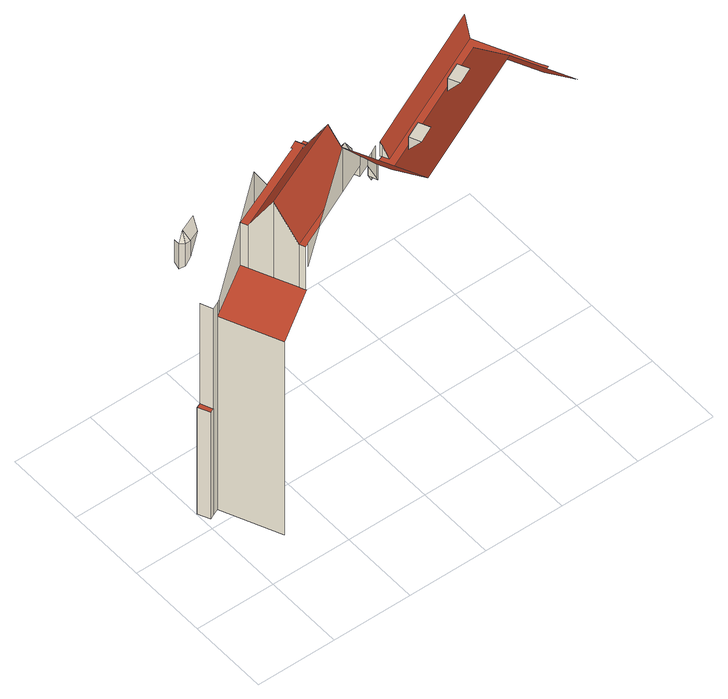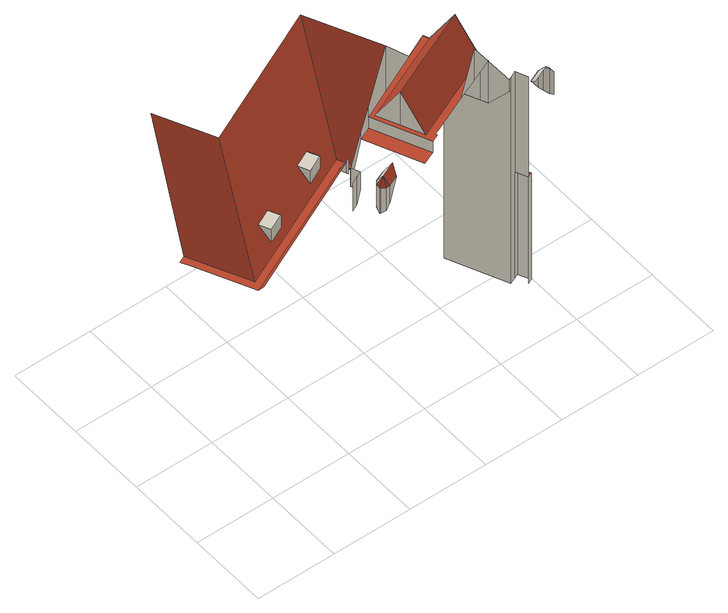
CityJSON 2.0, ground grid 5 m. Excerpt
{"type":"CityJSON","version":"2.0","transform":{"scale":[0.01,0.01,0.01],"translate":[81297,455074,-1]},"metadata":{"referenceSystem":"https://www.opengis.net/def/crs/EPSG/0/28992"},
"CityObjects":{
"building1":{"type":"Building","attributes":{"Volume":104797.07,"Dakoppervlakte":8542.52,"Muuroppervlakte":13883.88,"Vloeroppervlakte":5073.26,"hoogte_Z_max_in_m_NAP":34.28,"GEB_DOEL":"kantoorfunctie - kantoorfunctie,woonfunctie","yearOfConstruction":1620,"measuredHeight":34.75},"children":["building1-1","building1-2","building1-3"],"geometry":[{"type":"MultiSurface","lod":"2","boundaries":[[[0,1,2,3]],[[3,2,4,5]],[[2,1,6,4]],[[7,6,1,0]],[[6,8,9,4]],[[10,11,12,8,6,7]],[[13,14,12,11]],[[15,16,11,10]],[[17,18,19,20]],[[20,19,21,22]],[[22,23,20]],[[24,23,22]],[[22,21,25,24]],[[26,24,25]],[[27,28,14,13]],[[29,23,24,26]],[[11,16,30,31,32,33,34,35,27,13]],[[35,36,37,28,27]],[[28,37,38]],[[36,35,34,39]],[[39,34,33,40]],[[32,41,42,40,33]],[[43,44,45]],[[38,46,47]],[[47,46,48]],[[49,50,36,39]],[[40,51,49,39]],[[52,53,43]],[[54,55,56,57,58,59,48,46,38,37,36,50,60,51,40,42,44,43,53]],[[61,54,53,52]],[[49,60,50]],[[51,60,49]],[[62,55,54,63]],[[64,65,66,67,61,52]],[[68,62,63,69]],[[63,54,61,67,69]],[[66,70,69,67]],[[71,72,73,74]],[[74,75,71]],[[72,71,76]],[[70,66,77,78,79]],[[79,78,80,81]],[[71,75,82,76]],[[81,80,83,84]],[[85,86,78,77]],[[87,88,86,85,89]],[[89,85,90]],[[84,83,91,92]],[[93,94,95]],[[96,97,94,93]],[[95,94,97,98]],[[98,97,96]],[[99,65,64,100],[95,98,96,93],[101,102,103,104]],[[89,90,105,106,87]],[[107,105,90,85,77,66,65,99,108,109]],[[110,102,101]],[[111,103,102,110]],[[111,110,101,104]],[[104,103,111]],[[108,99,100,112]]],"semantics":{"surfaces":[{"type":"WallSurface"},{"type":"RoofSurface"}],"values":[0,0,1,0,0,0,0,0,null,null,null,null,null,null,0,null,1,0,0,0,0,0,0,0,0,1,1,0,1,0,0,0,0,1,1,0,0,null,null,null,0,0,null,0,0,0,0,0,null,null,null,null,1,1,1,null,null,null,null,1]}}]},
"building1-1":{"type":"BuildingInstallation","parents":["building1"],"geometry":[{"type":"MultiSurface","lod":"2","boundaries":[[[72,71,76]],[[72,113,114,73]],[[71,72,73,74]],[[72,115,113]],[[72,76,116,117]],[[72,117,118,115]],[[71,75,82,76]],[[115,119,120,113]],[[113,120,114]],[[74,75,71]],[[76,82,121,116]],[[118,122,119,115]],[[116,121,123,117]],[[117,123,122,118]]],"semantics":{"surfaces":[{"type":"RoofSurface"},{"type":"WallSurface"}],"values":[0,0,0,0,0,0,1,1,1,1,1,1,1,1]}}]},
"building1-2":{"type":"BuildingInstallation","parents":["building1"],"geometry":[{"type":"MultiSurface","lod":"2","boundaries":[[[96,97,94,93]],[[95,94,97,98]],[[93,94,95]],[[98,97,96]]],"semantics":{"surfaces":[{"type":"RoofSurface"},{"type":"WallSurface"}],"values":[0,1,1,1]}}]},
"building1-3":{"type":"BuildingInstallation","parents":["building1"],"geometry":[{"type":"MultiSurface","lod":"2","boundaries":[[[111,110,101,104]],[[111,103,102,110]],[[104,103,111]],[[110,102,101]]],"semantics":{"surfaces":[{"type":"RoofSurface"},{"type":"WallSurface"}],"values":[0,1,1,1]}}]}
},
"vertices":[
[39,559,53],[39,559,855],[4,632,855],[4,632,53],[33,645,855],[33,645,53],[65,571,855],[65,571,53],[65,571,1613],[33,645,1613],[105,590,53],[105,590,1512],[105,590,1613],[123,598,1524],[123,598,1613],[263,235,53],[263,235,1512],[61,886,1871],[61,886,1704],[60,851,1681],[60,851,1871],[86,829,1704],[86,829,1871],[101,871,1930],[119,830,1871],[119,830,1752],[189,860,1871],[336,691,1660],[336,691,1975],[206,917,1930],[455,323,1636],[492,340,1660],[490,345,1660],[474,381,1660],[414,515,1660],[355,649,1660],[355,649,1982],[336,691,1982],[340,693,1982],[414,515,2232],[474,381,1982],[490,345,1799],[490,345,1982],[637,414,1982],[515,357,1982],[515,357,1811],[478,753,1982],[478,753,2217],[606,809,1982],[971,763,2232],[912,897,1982],[1031,629,1982],[878,528,2321],[878,528,1982],[1066,616,1982],[914,957,1982],[866,936,1982],[870,925,1982],[849,916,1982],[798,893,1982],[971,763,1982],[1066,616,2054],[914,957,1900],[1066,616,1900],[1086,85,2321],[1278,619,1807],[1241,699,1807],[1143,653,1946],[994,992,1900],[1143,653,1900],[1241,699,1704],[1199,849,1789],[1183,886,1845],[1091,846,1845],[1136,822,1789],[1199,849,1664],[1216,872,1789],[1259,708,1807],[1259,708,1804],[1259,708,1667],[1234,762,1804],[1234,762,1670],[1216,872,1619],[1270,779,1804],[1270,779,1597],[1295,724,1807],[1295,724,1804],[1291,733,1911],[1291,733,1804],[1295,724,1893],[1314,683,1807],[1316,801,1804],[1316,801,1597],[1439,578,1942],[1407,645,1942],[1407,645,1848],[1542,627,1942],[1511,694,1942],[1511,694,1848],[2140,1025,1807],[1952,493,2321],[1853,774,1942],[1822,841,1847],[1924,889,1847],[1956,822,1942],[2164,1084,1807],[2188,1156,1911],[2329,733,1807],[2313,658,1807],[2355,678,1807],[1822,841,1942],[1924,889,1942],[2117,143,2321],
[1168,922,1789],[1104,894,1789],[1193,922,1789],[1217,901,1789],[1217,902,1789],[1216,902,1789],[1193,922,1621],[1168,922,1664],[1217,901,1597],[1216,902,1597],[1217,902,1597]
]}
